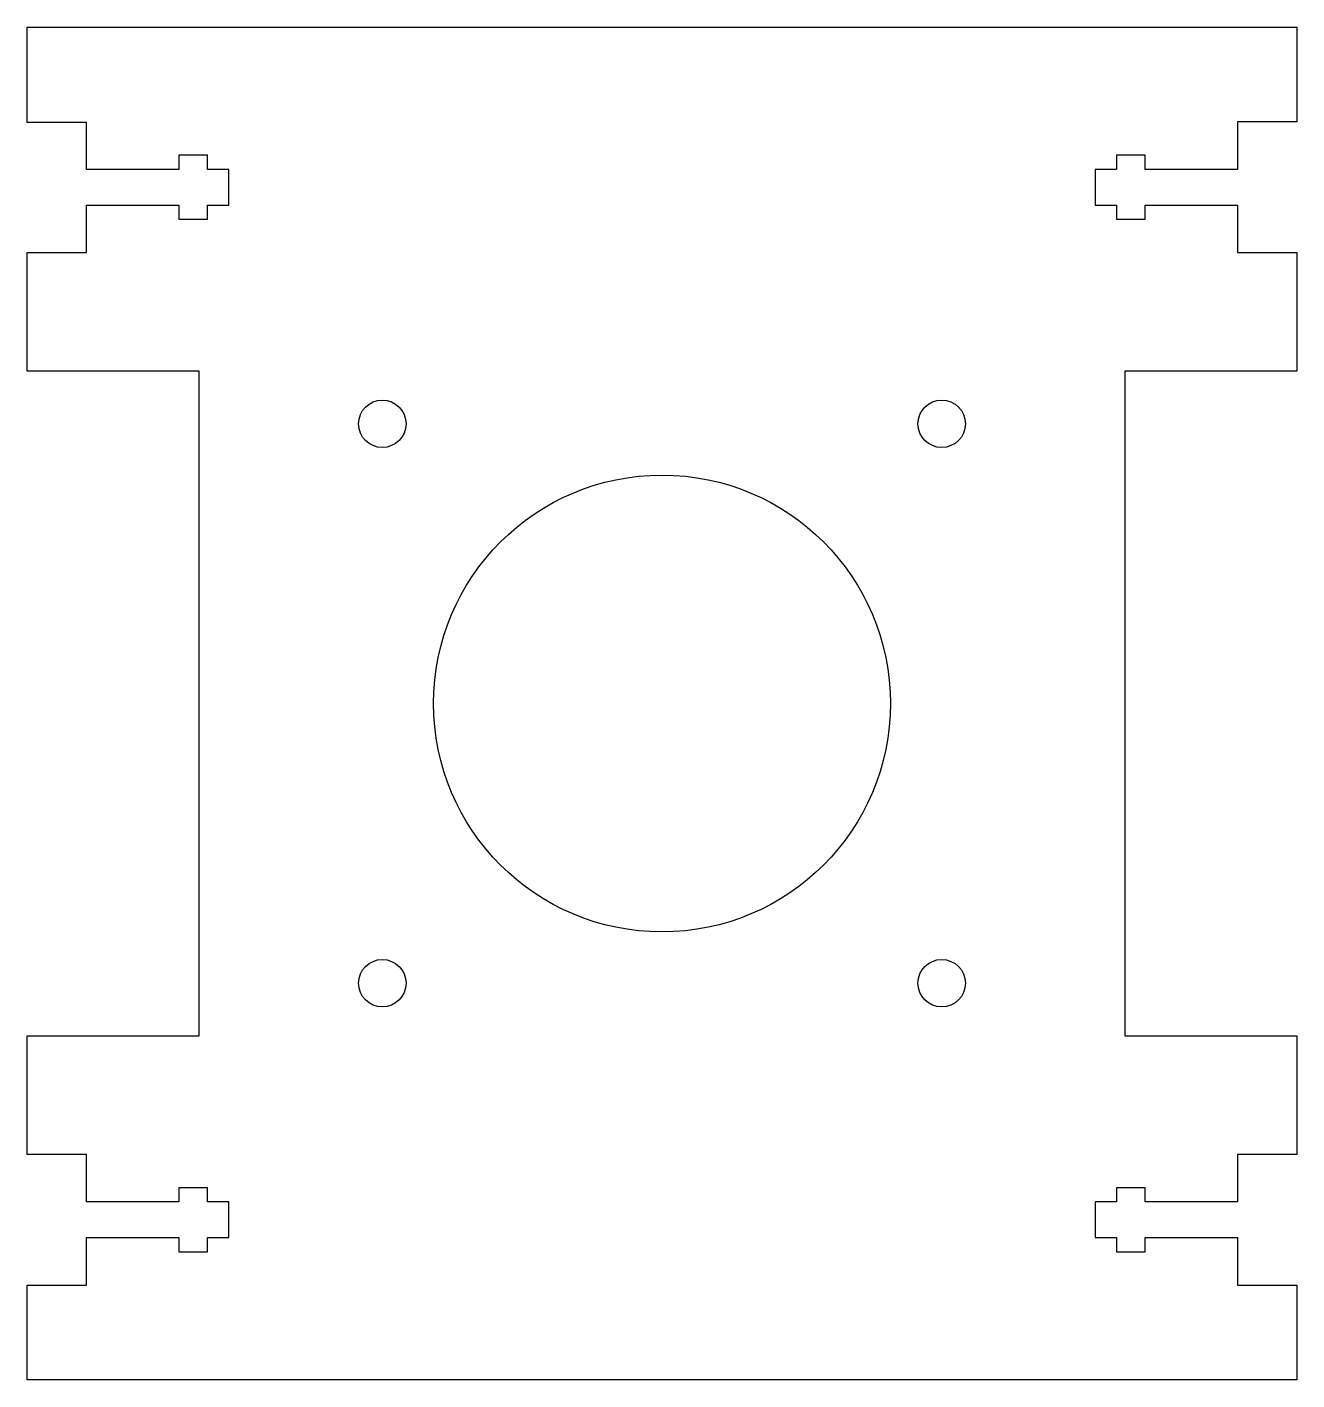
# Model space of a CAD drawing. Header units: millimetres. Extents: x -93 to 15, y 38 to 152.
import ezdxf

# ---------------------------------------------------------------- set-up
doc = ezdxf.new("R2010")
doc.units = ezdxf.units.MM
doc.layers.get('0').update_dxf_attribs({"linetype": 'CONTINUOUS'})

msp = doc.modelspace()

# ---------------------------------------------------------------- linework, layer by layer
msp.add_lwpolyline([(-87.5, 137), (-79.7, 137), (-79.7, 135.8), (-77.3, 135.8), (-77.3, 137), (-75.5, 137), (-75.5, 140), (-77.3, 140), (-77.3, 141.2), (-79.7, 141.2), (-79.7, 140), (-87.5, 140), (-87.5, 143.97), (-92.5, 143.97), (-92.5, 152), (14.5, 152), (14.5, 144), (9.5, 144), (9.5, 140), (1.7, 140), (1.7, 141.2), (-0.7, 141.2), (-0.7, 140), (-2.5, 140), (-2.5, 137), (-0.7, 137), (-0.7, 135.8), (1.7, 135.8), (1.7, 137), (9.5, 137), (9.5, 133), (14.5, 133), (14.5, 123), (0, 123), (0, 67), (14.5, 67), (14.5, 57), (9.5, 57), (9.5, 53), (1.7, 53), (1.7, 54.2), (-0.7, 54.2), (-0.7, 53), (-2.5, 53), (-2.5, 50), (-0.7, 50), (-0.7, 48.8), (1.7, 48.8), (1.7, 50), (9.5, 50), (9.5, 46), (14.5, 46), (14.5, 38), (-92.5, 38), (-92.5, 46), (-87.5, 46), (-87.5, 50), (-79.7, 50), (-79.7, 48.8), (-77.3, 48.8), (-77.3, 50), (-75.5, 50), (-75.5, 53), (-77.3, 53), (-77.3, 54.2), (-79.7, 54.2), (-79.7, 53), (-87.5, 53), (-87.5, 57), (-92.5, 57), (-92.5, 67), (-78, 67), (-78, 123), (-92.5, 123), (-92.5, 133), (-87.5, 133)], close=True)
for centre, radius in [((-62.57, 118.57), 2), ((-15.43, 118.57), 2), ((-39, 95), 19.25), ((-62.57, 71.43), 2), ((-15.43, 71.43), 2)]:
    msp.add_circle(centre, radius)

doc.saveas('drawing.dxf')
